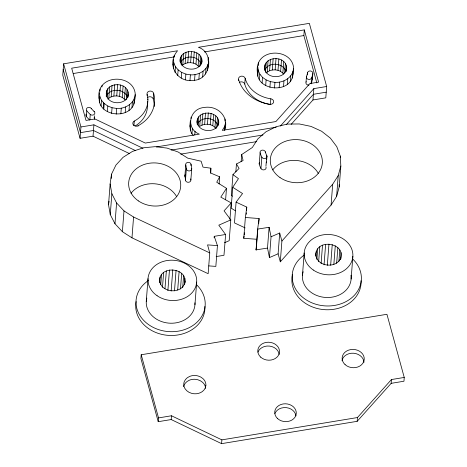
<?xml version="1.0" encoding="UTF-8"?>
<svg xmlns="http://www.w3.org/2000/svg" width="467" height="467" viewBox="0 0 467 467"><rect width="100%" height="100%" fill="white"/><g stroke="black" fill="none" stroke-linecap="round" stroke-linejoin="round"><path stroke-width="0.7" d="M208.778 265.892L215.836 266.394L217.435 245.595L207.552 244.895L209.747 252.898L208.148 273.697L131.974 237.826L122.395 231.696L114.987 223.763L110.259 214.575L108.531 204.756L110.13 183.957L111.514 174.179L115.921 165.102L123.049 157.35L132.412 151.448L143.375 147.8L155.19 146.656L167.046 148.092L178.143 152.008L187.716 158.144L201.119 161.22L202.993 167.116L210.874 168.202L210.804 173.082L219.659 176.812L219.105 183.98M291.139 124.38L312.983 99.961L325.791 97.848L326.661 86.506L309.352 23.35L63.629 63.81L62.759 75.152L80.067 138.308L93.032 136.177L129.674 153.701M80.067 138.308L80.937 126.966L63.629 63.81M90.254 114.409L89.816 120.083A30.273 25.008 4.4 0 1 86.337 116.452L86.774 110.778A2.691 2.224 4.4 0 1 87.51 107.708A2.691 2.224 4.4 0 1 91.24 108.408A24.891 20.56 4.4 0 0 94.1 111.391A2.691 2.224 4.4 0 1 94.06 114.538A2.691 2.224 4.4 0 1 90.254 114.409A30.273 25.008 4.4 0 1 86.774 110.778M91.211 108.764L91.24 108.408M94.071 111.747L94.1 111.391M93.032 136.177L93.902 124.829L80.937 126.966M94.433 118.665L94.649 115.828M98.969 98.449C95.63 71.235 141.087 73.763 134.659 100.306C132.885 120.778 96.149 117.036 99.348 96.558M100.008 91.118L100.171 88.993M99.424 102.302L99.862 96.628L99.407 92.775M101.987 86.944L102.098 85.525M101.059 105.951L101.497 100.277L99.862 96.628M103.26 108.548L103.697 102.874M103.773 109.155L104.211 103.481L101.497 100.277M106.657 90.779L106.219 96.453C109.908 87.609 124.765 88.502 127.602 97.568L128.04 91.894C124.993 80.651 104.013 83.05 106.464 95.519C109.506 106.762 130.486 104.363 128.04 91.894M107.2 97.142L107.854 88.631M107.375 111.695L107.813 106.021L104.211 103.481M107.895 99.074L108.817 98.175L109.687 86.827M108.817 98.175L111.164 96.838L112.039 85.496M111.619 113.393L112.057 107.719L107.813 106.021M111.164 96.838L113.872 96.062L114.748 84.72M113.872 96.062L116.75 95.898L117.62 84.556M111.181 178.482L111.514 174.179M116.219 114.135L116.651 108.461C124.993 109.021 134.514 103.651 135.097 94.638M110.259 214.575L111.858 193.776L110.13 183.957M125.308 99.979L122.231 97.416L119.599 96.36L120.474 85.017M120.854 113.872L121.292 108.198M122.231 97.416L123.107 86.068M124.467 98.986L125.337 87.644M114.987 223.763L116.592 202.964L111.858 193.776M125.22 112.623L125.658 106.949M126.259 99.559L127.024 89.629M128.098 97.118L128.32 94.281M129.009 110.469L129.447 104.795M122.395 231.696L123.994 210.897L116.592 202.964M131.968 107.562L132.406 101.888M133.895 104.094L134.333 98.426M133.93 125.693L134.28 121.081A31.114 25.703 4.4 0 0 147.117 94.392A3.362 2.779 4.4 0 1 149.644 91.118A3.362 2.779 4.4 0 1 153.672 93.312L153.234 98.981A37.839 31.26 4.4 0 1 154.18 106.581M138.034 126.131L138.063 125.775A37.839 31.26 4.4 0 0 153.672 93.312M131.974 237.826L133.574 217.027L123.994 210.897M147.035 95.455L147.117 94.392M147.432 104.731L147.677 101.543M147.817 99.769L147.87 99.062M141.209 354.751L140.917 358.533L158.225 421.689L171.196 419.553L221.58 443.65L357.162 421.327L391.148 383.337L391.439 379.554L404.241 377.447L386.933 314.291L141.209 354.751L158.517 417.907L158.225 421.689M146.27 301.367L148.016 278.676M225.479 122.739L224.709 126.464L222.274 130.381L275.909 121.548L309.895 83.558L318.611 82.122L304.297 29.894L198.428 47.325C214.195 52.246 211.113 78.999 194.558 80.283C176.87 83.616 165.983 64.02 177.548 50.763L71.679 68.194L85.998 120.428L94.9 118.957L145.284 143.06L199.327 134.157C185.241 128.53 189.474 108.677 204.009 107.503C217.47 105.093 229.466 116.651 224.656 130.275M174.098 56.986L174.209 55.567M173.432 68.783L173.864 63.109L173.438 59.303M175.032 72.397L175.469 66.723L173.864 63.109M159.48 281.116C159.119 264.929 187.892 267.229 184.95 283.154M159.702 282.663L160.134 276.989M160.753 284.438L161.512 274.514M177.699 75.572L178.137 69.898L175.469 66.723M162.487 287.322L163.631 272.43M180.052 61.807C178.738 47.196 204.698 48.72 201.762 63.004M180.309 62.339L180.688 57.377M181.161 64.493L181.867 55.275M164.979 288.618L166.34 270.895M181.249 78.088L181.681 72.414L178.137 69.898M181.902 65.736L182.807 64.855L183.677 53.512M182.807 64.855L185.119 63.553L185.994 52.205M167.881 290.562L169.463 270.002M185.434 79.781L185.872 74.107L181.681 72.414M185.119 63.553L187.775 62.8L188.65 51.458M171.144 291.081L172.778 269.809M187.775 62.8L190.6 62.648L191.476 51.306M189.976 80.528L190.408 74.854C198.656 75.432 208.084 70.161 208.702 61.253M174.489 290.906L176.071 270.346M198.977 66.676L195.971 64.148L193.396 63.109L194.266 51.767M184.879 176.357L185.749 165.009A2.691 2.224 4.4 0 1 187.775 162.393A2.691 2.224 4.4 0 1 190.997 164.145A30.273 25.008 4.4 0 1 191.727 168.692L190.857 180.034A2.691 2.224 4.4 0 1 188.283 182.293A2.691 2.224 4.4 0 1 185.481 180.093A24.891 20.56 4.4 0 0 184.879 176.357A2.691 2.224 4.4 0 1 185.562 174.331M185.481 180.093L186.356 168.75A24.891 20.56 4.4 0 0 185.749 165.009M193.28 135.442C189.468 131.601 189.695 125.775 190.367 120.801M177.688 289.989L179.106 271.56M191.026 118.495L191.131 117.077M190.355 130.264L190.793 124.59M194.558 80.283L194.996 74.609M195.971 64.148L196.846 52.806M191.955 133.86L192.392 128.191M180.478 288.968L181.681 273.37M198.16 65.701L199.03 54.359M171.196 419.553L171.488 415.77L158.517 417.907M190.886 165.563L190.997 164.145M182.69 287.719L183.619 275.664M198.878 79.063L199.316 73.389M199.905 66.238L200.67 56.309M194.774 134.893L195.043 131.35M184.302 284.654L184.792 278.274M201.656 58.533L201.224 64.207C198.551 55.544 184.523 54.359 180.548 62.525M196.981 123.306C195.661 108.776 221.469 110.288 218.538 124.496M197.284 123.142L197.617 118.892M198.131 125.308L198.79 116.803M202.631 76.95L203.069 71.276M200.582 115.051L199.713 126.394C204.692 122.85 212.485 123.679 216.174 128.694M205.573 74.084L206.011 68.41M202.007 125.103L202.882 113.755M208.054 60.284L208.27 57.447M207.494 70.663L207.932 64.995M204.645 124.356L205.521 113.008M207.453 124.204L208.323 112.862M194.943 304.741L196.689 282.05M210.226 124.666L211.102 113.318M212.789 125.699L213.658 114.351M210.489 173.222L210.874 168.202M214.954 127.234L215.83 115.892M216.694 127.76L217.459 117.83M218.001 125.711L218.439 120.042M214.131 237.761L214.242 236.325L225.567 234.504L218.795 225.17L230.797 219.887L224.061 210.862L231.212 202.929L220.809 197.115L226.495 188.318L216.729 182.218L219.659 176.812M224.884 121.081L225.047 118.951M224.434 130.013L224.709 126.464M225.608 199.794L226.495 188.318M216.18 256.552L223.967 255.303L225.637 234.352M238.538 80.528L238.619 79.46A3.362 2.779 4.4 0 1 241.159 76.203A3.362 2.779 4.4 0 1 245.175 78.403A31.114 25.703 4.4 0 0 270.813 98.823A3.362 2.779 4.4 0 1 273.627 102.063A3.362 2.779 4.4 0 1 269.798 104.304L269.768 104.655M278.11 253.815L269.447 257.562L271.047 236.769L279.71 233.015L278.11 253.815L280.305 261.818L331.085 205.042L336.619 196.42L339.229 186.841L340.828 166.042L340.332 156.159L336.765 146.644L330.367 138.144L321.582 131.239L311.004 126.405L299.353 123.959L287.427 124.082L276.032 126.755L265.951 131.805L257.866 138.88L252.332 147.502L241.708 154.536L243.085 160.514L236.454 163.993L239.081 168.424L232.945 174.623L231.346 195.422L232.443 196.228M229.939 219.426L231.212 202.929M232.945 174.623L238.456 178.645L232.735 187.29L231.136 208.089L235.426 210.821M230.797 219.887L229.198 240.686L224.528 242.741M235.847 171.879L236.454 163.993M269.833 104.41A31.114 25.703 4.4 0 1 244.743 84.078L245.175 78.403M232.735 187.29L242.542 193.536L236.086 202.129L234.487 222.922L245.181 227.919M241.153 161.71L241.708 154.536M221.58 443.65L221.872 439.867L171.488 415.77M256.774 239.279L243.762 238.287L245.362 217.488L246.78 207.12L236.086 202.129M246.232 214.295L246.343 212.859M246.506 210.705L246.78 207.12M257.346 72.321C254.066 45.112 299.499 47.762 293.007 74.288C290.941 95.42 252.752 90.493 257.994 69.169M258.344 65.701L258.56 62.864M257.778 76.168L258.216 70.494L257.778 66.647M259.401 79.822L259.839 74.148L258.216 70.494M262.098 83.033L262.53 77.359L259.839 74.148M265.04 64.68L264.602 70.348C268.321 61.533 283.16 62.455 285.962 71.527L286.394 65.859C283.399 54.61 262.436 56.951 264.83 69.408C267.825 80.657 288.787 78.316 286.394 65.859M265.484 72.461L266.243 62.531M265.974 167.04A2.691 2.224 4.4 0 1 264.375 169.778A2.691 2.224 4.4 0 1 260.954 168.494A30.273 25.008 4.4 0 1 259.238 164.11L260.107 152.767A2.691 2.224 4.4 0 1 262.133 150.152A2.691 2.224 4.4 0 1 265.355 151.903A24.891 20.56 4.4 0 0 266.762 155.511L266.71 156.217M265.682 85.578L266.12 79.904L262.53 77.359M266.295 72.98L267.212 72.081L268.087 60.739M260.954 168.494L261.824 157.151A30.273 25.008 4.4 0 1 260.107 152.767M267.212 72.081L269.57 70.756L270.44 59.414M257.661 229.081L269.109 227.295L267.503 248.088L256.056 249.88L257.661 229.081L259.097 218.533L245.362 217.488M256.202 249.991L257.802 229.198M258.706 223.553L259.097 218.533M269.92 87.288L270.352 81.614L266.12 79.904M265.297 152.616L265.355 151.903M269.57 70.756L272.279 69.992L273.148 58.644M270.375 104.497L270.813 98.823M265.945 166.141L266.272 161.891M266.435 159.761L266.657 156.924M272.279 69.992L275.151 69.84L276.026 58.492M274.508 88.047L274.946 82.373C283.282 82.957 292.821 77.627 293.445 68.614M283.685 73.938L280.626 71.369L277.999 70.307L278.869 58.965M279.149 87.796L279.581 82.128M280.626 71.369L281.496 60.021M282.844 72.945L283.72 61.603M283.516 86.564L283.954 80.89M284.683 72.811L285.39 63.594M286.446 71.077L286.668 68.24M287.316 84.422L287.748 78.754M290.287 81.527L290.719 75.858M292.225 78.071L292.663 72.397M280.305 261.818L281.905 241.019L279.71 233.015M316.836 82.922L303.859 35.562L304.297 29.894M308.991 85.082A2.691 2.224 4.4 0 1 306.031 82.099L306.469 76.425A24.891 20.56 4.4 0 0 307.519 72.794A2.691 2.224 4.4 0 1 310.561 70.984A2.691 2.224 4.4 0 1 312.843 73.558L312.405 79.227A30.273 25.008 4.4 0 1 311.127 83.64A2.691 2.224 4.4 0 1 311.04 83.826M307.356 74.924L307.519 72.794M311.127 83.64L311.565 77.971A30.273 25.008 4.4 0 0 312.843 73.558M312.983 99.961L313.853 88.613L326.661 86.506M302.441 275.653L304.186 252.962M315.657 255.402C315.704 237.884 346.537 242.391 340.63 259.442M315.925 256.237L316.311 251.275M316.871 259.43L317.688 248.8M318.657 261.608L319.802 246.716M321.098 263.616L322.516 245.181M324.051 264.847L325.633 244.282M331.085 205.042L332.691 184.243L338.219 175.621L340.828 166.042M327.314 265.367L328.955 244.095M330.659 265.192L332.241 244.626M336.619 196.42L338.219 175.621M340.221 157.595L340.332 156.159M333.858 264.275L335.277 245.84M336.654 263.254L337.851 247.656M338.919 261.292L339.789 249.95M340.42 259.652L340.963 252.559M351.12 279.021L352.865 256.336M357.162 421.327L357.453 417.545L391.439 379.554M404.241 377.447L403.955 381.23L391.148 383.337M266.359 162.884L266.984 156.328M243.762 238.287L244.043 236.214M244.235 234.831L244.521 232.759M256.056 249.88L256.634 245.66M108.531 204.756L109.021 201.265M185.113 281.029C183.776 294.928 159.667 293.533 159.591 279.698M173 64.977L173.514 62.485M201.925 60.879C200.734 72.689 180.233 71.457 180.215 59.677M189.929 126.475L190.443 123.994M218.702 122.366C217.523 134.093 197.162 132.867 197.144 121.175M340.741 258.023C336.228 269.325 315.961 266.54 315.762 253.984M197.179 124.561C200.687 116.201 214.662 116.756 217.756 125.162M280.358 126.061L313.853 88.613M286.236 124.677L313.421 94.287L326.229 92.18M281.905 241.019L332.691 184.243M73.389 73.512L174.255 56.904M204.429 51.936L303.859 35.562M156.486 146.918L276.289 127.193M171.115 150.111L262.939 134.992M180.723 154.133L256.762 141.612M221.872 439.867L357.453 417.545M116.75 95.898L119.599 96.36M112.057 107.719L116.651 108.461M275.151 69.84L277.999 70.307M190.6 62.648L193.396 63.109M270.352 81.614L274.946 82.373M185.872 74.107L190.408 74.854M133.574 217.027L209.747 252.898M93.902 124.829L142.984 148.302M135.348 150.532L93.47 130.503L80.499 132.64L63.191 69.484M214.242 236.325L217.435 245.595M269.109 227.295L271.047 236.769M267.503 248.088L269.447 257.562M134.28 97.101L134.659 100.306M292.716 71.725L293.007 74.288M224.755 125.886L225.041 128.413M207.978 64.388L208.264 66.927M339.124 184.722L339.229 186.841M183.619 386.664A11.085 9.159 4.4 0 1 183.945 385.503L185.142 383.354L186.981 381.551L189.328 380.214A11.085 9.159 4.4 0 1 197.763 379.735L200.396 380.792L202.631 382.362A11.085 9.159 4.4 0 1 205.608 388.41M257.977 352.1A10.875 8.984 4.4 0 1 269.471 346.082A10.875 8.984 4.4 0 1 279.173 354.424M341.996 360.553A11.074 9.147 4.4 0 1 353.677 353.239A11.074 9.147 4.4 0 1 363.962 362.369M274.905 413.61A10.794 8.92 4.4 0 1 286.318 407.638A10.794 8.92 4.4 0 1 295.95 415.922M272.664 169.947A26.076 21.546 4.4 0 1 296.312 160.467A26.076 21.546 4.4 0 1 318.307 173.356M266.762 155.511A2.691 2.224 4.4 0 1 265.361 158.401A2.691 2.224 4.4 0 1 261.824 157.151M259.238 164.11A2.691 2.224 4.4 0 1 259.448 162.639M131.023 193.268A26.076 21.546 4.4 0 1 154.665 183.788A26.076 21.546 4.4 0 1 176.666 196.677M191.727 168.692A2.691 2.224 4.4 0 1 189.153 170.945A2.691 2.224 4.4 0 1 186.356 168.75M190.764 178.896A30.273 25.008 4.4 0 1 190.857 180.034M147.344 103.557A31.114 25.703 4.4 0 1 135.389 125.868M147.309 97.743A3.362 2.779 4.4 0 1 150.689 96.827A3.362 2.779 4.4 0 1 153.234 98.981M138.063 125.775A3.362 2.779 4.4 0 1 133.393 124.928A3.362 2.779 4.4 0 1 134.28 121.081M269.798 104.304A37.839 31.26 4.4 0 1 238.619 79.46M239.302 82.42A3.362 2.779 4.4 0 1 244.743 84.078M86.337 116.452A2.691 2.224 4.4 0 1 86.214 114.135M94.106 117.573A2.691 2.224 4.4 0 1 94.293 119.336M311.565 77.971A2.691 2.224 4.4 0 1 308.162 79.285A2.691 2.224 4.4 0 1 306.469 76.425M306.206 81.655A24.891 20.56 4.4 0 1 306.031 82.099M312.049 77.761A2.691 2.224 4.4 0 1 312.405 79.227M352.363 258.671A34.64 28.615 4.4 0 1 349.911 299.201A34.64 28.615 4.4 0 1 300.888 295.71A34.64 28.615 4.4 0 1 303.994 255.227M361.067 280.725A34.64 28.615 4.4 0 1 323.841 309.615A34.64 28.615 4.4 0 1 292.546 274.713M350.933 275.221A24.395 20.151 4.4 0 1 325.341 297.438A24.395 20.151 4.4 0 1 303.182 271.718M196.193 284.385A34.64 28.615 4.4 0 1 193.566 325.044A34.64 28.615 4.4 0 1 144.408 321.133A34.64 28.615 4.4 0 1 148.343 280.579M204.89 306.44A34.64 28.615 4.4 0 1 168.371 335.382A34.64 28.615 4.4 0 1 136.125 301.565M194.961 302.809A24.395 20.151 4.4 0 1 168.441 323.094A24.395 20.151 4.4 0 1 146.819 298.086M205.9 385.222L205.427 387.569L204.231 389.723L202.398 391.527A11.085 9.159 4.4 0 1 191.61 393.337L188.977 392.286L186.742 390.71L185.06 388.725A11.085 9.159 4.4 0 1 184.237 381.72L185.434 379.572L187.267 377.768L189.62 376.431A11.085 9.159 4.4 0 1 198.055 375.958L200.687 377.009L202.923 378.585A11.085 9.159 4.4 0 1 205.9 385.222M260.685 357.138A10.875 8.984 4.4 0 0 279.027 354.12A10.875 8.984 4.4 0 0 266.231 342.393A10.875 8.984 4.4 0 0 260.685 357.138M345.084 364.604A11.074 9.147 4.4 0 0 363.764 361.528A11.074 9.147 4.4 0 0 350.729 349.585A11.074 9.147 4.4 0 0 345.084 364.604M277.596 418.59A10.794 8.92 4.4 0 0 295.809 415.595A10.794 8.92 4.4 0 0 283.101 403.949A10.794 8.92 4.4 0 0 277.596 418.59M280.025 177.577A26.076 21.546 4.4 0 0 322.078 165.055A26.076 21.546 4.4 0 0 286.878 140.83A26.076 21.546 4.4 0 0 280.025 177.577M138.384 200.903A26.076 21.546 4.4 0 0 180.437 188.382A26.076 21.546 4.4 0 0 145.237 164.15A26.076 21.546 4.4 0 0 138.384 200.903M313.275 270.014A24.395 20.151 4.4 0 0 352.614 258.298A24.395 20.151 4.4 0 0 319.685 235.637A24.395 20.151 4.4 0 0 313.275 270.014M157.099 295.728A24.395 20.151 4.4 0 0 196.444 284.012A24.395 20.151 4.4 0 0 163.514 261.351A24.395 20.151 4.4 0 0 157.099 295.728"/></g></svg>
